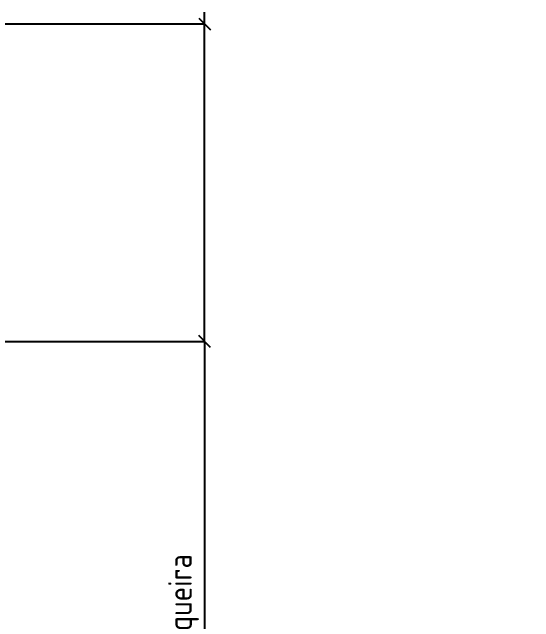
# Model space of a CAD drawing. Header units: millimetres. Extents: x 6814 to 17518, y -5237 to 12125.
# Drawn here: x 15129 to 17518, y -999 to 1794 of the extents above; entities that cross this region are included whole.
import ezdxf

# ---------------------------------------------------------------- set-up
doc = ezdxf.new("R2010")
doc.units = ezdxf.units.MM
doc.styles.add('DIM', font='dim.shx')
doc.dimstyles.new('CORTES', dxfattribs={"dimscale": 1.2, "dimtxt": 90, "dimasz": 45, "dimexe": 1.25, "dimexo": 40, "dimgap": 20, "dimtad": 1, "dimdec": 0, "dimzin": 9, "dimdsep": 46, "dimtxsty": 'DIM', "dimblk": 'OBLIQUE', "dimcen": 2.5, "dimclrd": 256, "dimclre": 256, "dimclrt": 256, "dimadec": 0, "dimazin": 0, "dimtfac": 1, "dimtdec": 0, "dimtmove": 0, "dimatfit": 0, "dimldrblk": 'OBLIQUE', "dimfxl": 0.04, "dimtolj": 1, "dimtzin": 1, "dimarcsym": 0})

# ---------------------------------------------------------------- blocks, each defined once
blk = doc.blocks.new('_Oblique')
at = {"color": 0, "linetype": 'ByBlock', "lineweight": -2, "transparency": 16777216}
blk.add_line((-0.5, -0.5), (0.5, 0.5), dxfattribs=at)
blk = doc.blocks.new('*D86')
at = {"lineweight": -2}
for p, q in [((16010.3, 1739.6), (16010.3, 1793.6)), ((14257.4, 1739.6), (16011.8, 1739.6)), ((16010.3, 284.7), (16010.3, 1739.6)), ((14585.4, 284.7), (16011.8, 284.7)), ((16010.3, 284.7), (16010.3, -5236.9))]:
    blk.add_line(p, q, dxfattribs=at)
at = {"layer": 'Defpoints', "color": 0}
for p in [(14209.4, 1739.6), (16010.3, 1739.6), (14537.4, 284.7)]:
    blk.add_point(p, dxfattribs=at)
at = {"lineweight": -2, "xscale": 54, "yscale": 54, "zscale": 54}
for p, rotation in [((16010.3, 1739.6), 270), ((16010.3, 284.7), 90)]:
    blk.add_blockref('_Oblique', p, dxfattribs=dict(at, rotation=rotation))
at = {"insert": (15734, -2530.1), "char_height": 108, "attachment_point": 5, "rotation": 90, "style": 'DIM'}
blk.add_mtext('\\A1;Altura 1° bra{\\fArial|b0|i0|c0|p32;ç\\Fdim.shx|c0;o - \\P}padr{\\fArial|b0|i0|c0|p32;ã\\Fdim.shx|c0;o Altura do palete + 100mm\\P}por{\\fArial|b0|i0|c0|p32;é\\Fdim.shx|c0;m o operador pode decidir essa altura manual caso queira}', dxfattribs=at)

msp = doc.modelspace()

# ---------------------------------------------------------------- dimensions: what is measured, and where the dimension line sits
dim = msp.add_linear_dim(base=(16010.3, 1739.6), p1=(14537.4, 284.7), p2=(14209.4, 1739.6), angle=90, text='Altura 1° bra{\\fArial|b0|i0|c0|p32;ç\\Fdim.shx|c0;o - \\P}padr{\\fArial|b0|i0|c0|p32;ã\\Fdim.shx|c0;o Altura do palete + 100mm\\P}por{\\fArial|b0|i0|c0|p32;é\\Fdim.shx|c0;m o operador pode decidir essa altura manual caso queira}', dimstyle='CORTES', override={"dimtxsty": 'DIM', "dimtolj": 1})
dim.commit()
dim.dimension.update_dxf_attribs({"geometry": '*D86', "text_midpoint": (16010.3, -2530.1), "dimtype": 160})

doc.saveas('drawing.dxf')
